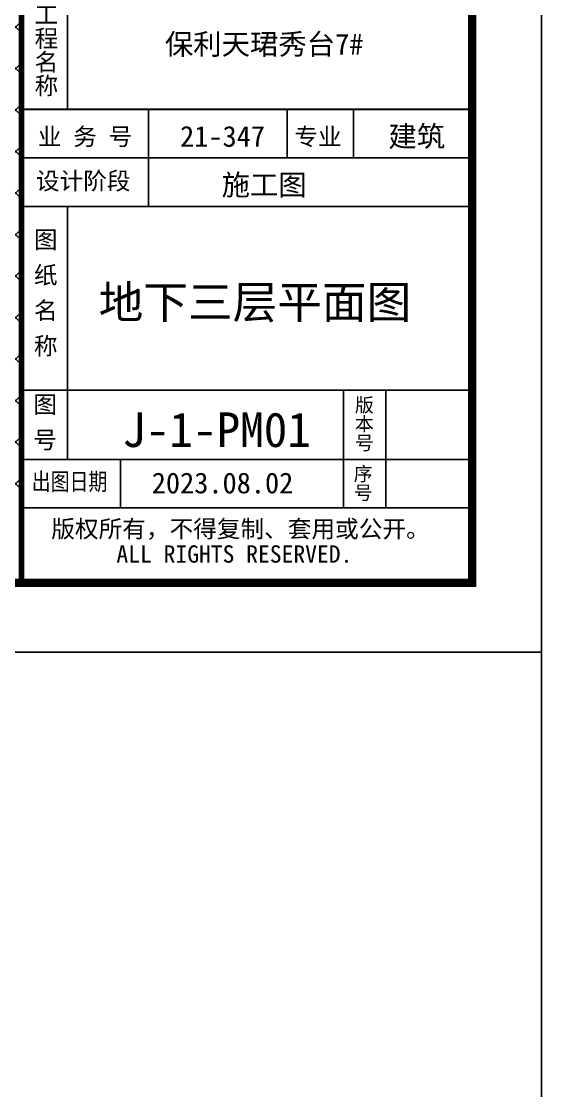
# Model space of a CAD drawing. Header units: millimetres. Extents: x 12325263 to 13848842, y -1463133 to 573208.
# Drawn here: x 12637592 to 12648842, y -1418096 to -1394961 of the extents above; entities that cross this region are included whole.
import ezdxf
from ezdxf.enums import TextEntityAlignment as Align

# ---------------------------------------------------------------- set-up
doc = ezdxf.new("R2010")
doc.units = ezdxf.units.MM
doc.header["$LTSCALE"] = 1000
for name, color, linetype in [('A-ANNO-TEXT', 7, 'Continuous'), ('A-WALL-PATT', 8, 'Continuous'), ('PUB_HATCH', 8, 'Continuous'), ('TITEXT', 7, 'Continuous'), ('TITLIN', 7, 'Continuous'), ('TITLIN1', 7, 'Continuous'), ('图框层', 3, 'Continuous')]:
    doc.layers.add(name, color=color, linetype=linetype)
doc.styles.add('ACHT', font='simhei.ttf')
doc.styles.add('TITLE', font='simhei.ttf')
doc.styles.add('TITXC', font='simhei.ttf')
doc.styles.add('TITXH', font='')
doc.styles.add('TITXV', font='', dxfattribs={"width": 0.7})
doc.styles.get('TITXH').set_extended_font_data('@SimSun')
doc.styles.get('TITXV').set_extended_font_data('SimSun')

# ---------------------------------------------------------------- blocks, each defined once
blk = doc.blocks.new('21GZ_LABEL2a')
at = {"layer": '图框层', "style": 'TITXV'}
for s, p in [('保利天珺秀台7#', (-30, 75.29)), ('建筑', (-8, 62)), ('21-347', (-36, 62)), ('施工图', (-30, 55)), ('2023.08.02', (-36, 12))]:
    blk.add_text(s, height=3, dxfattribs=at).set_placement(p, align=Align.BOTTOM_CENTER)
blk = doc.blocks.new('横向图框_A0')
at = {"layer": 'TITLIN'}
for p, q in [((1120.64, 110.29), (1120.64, 78.29)), ((1132.32, 78.29), (1132.32, 64.29)), ((1152.3, 78.29), (1152.3, 71.29)), ((1161.87, 78.29), (1161.87, 71.29)), ((1114, 71.29), (1179, 71.29)), ((1114, 64.29), (1179, 64.29)), ((1120.64, 64.29), (1120.64, 27.79)), ((1114, 37.79), (1179, 37.79)), ((1160.42, 37.79), (1160.42, 20.79)), ((1166.53, 37.79), (1166.53, 20.79)), ((1114, 27.79), (1179, 27.79)), ((1128.27, 27.79), (1128.27, 20.79)), ((1114, 20.79), (1179, 20.79))]:
    blk.add_line(p, q, dxfattribs=at)
for points, const_width in [([(1114, 234.12), (1114, 10)], 0.8), ([(1114, 78.29), (1179, 78.29)], 0.3)]:
    blk.add_lwpolyline(points, dxfattribs=dict(at, const_width=const_width))
at = {"layer": 'TITLIN1'}
blk.add_lwpolyline([(0, 0), (1189, 0), (1189, 841), (0, 841)], close=True, dxfattribs=at)
at = {"layer": 'TITLIN1', "const_width": 1.2}
blk.add_lwpolyline([(25, 10), (1179, 10), (1179, 831), (25, 831)], close=True, dxfattribs=at)
blk.add_lwpolyline([(25, 10), (1179, 10), (1179, 831), (25, 831)], close=True, dxfattribs=at)
at = {"style": 'TITXV', "width": 0.8}
for tag, p in [('暖通', (3.13, 781)), ('智能化', (9.38, 781)), ('给排水', (15.63, 705)), ('建筑', (3.13, 705)), ('结构', (9.38, 705)), ('电气', (21.88, 705))]:
    blk.add_attdef(tag, text='', height=2.5, rotation=90, dxfattribs=at).set_placement(p, align=Align.MIDDLE_CENTER)
for tag, height, style, p in [('总工程师', 3, 'ACHT', (1143.11, 210.3)), ('审定', 3, 'ACHT', (1143.11, 202.3)), ('审核', 3, 'ACHT', (1143.11, 194.3)), ('设计总负责人1', 3, 'ACHT', (1143.11, 186.3)), ('设计总负责人2', 3, 'ACHT', (1143.11, 178.3)), ('设计总负责人3', 3, 'ACHT', (1143.11, 170.3)), ('专业负责人1', 3, 'ACHT', (1143.11, 162.3)), ('专业负责人2', 3, 'ACHT', (1143.11, 154.3)), ('专业负责人3', 3, 'ACHT', (1143.11, 146.3)), ('校核1', 3, 'ACHT', (1143.11, 138.3)), ('校核2', 3, 'ACHT', (1143.11, 130.3)), ('设计1', 3, 'ACHT', (1143.11, 122.3)), ('设计2', 3, 'ACHT', (1143.11, 114.3)), ('工程编号', 3, 'TITXC', (1142.31, 74.79)), ('专业', 3, 'TITXC', (1170.43, 74.79)), ('设计阶段', 3, 'TITXC', (1155.54, 67.78)), ('图号', 5, 'TITXC', (1140.34, 32.75)), ('出图日期', 3, 'ACHT', (1144.35, 24.29))]:
    blk.add_attdef(tag, text='', height=height, dxfattribs=dict(style=style)).set_placement(p, align=Align.MIDDLE_CENTER)
at = {"style": 'TITXC', "flags": 1}
for tag, height, p in [('建设单位', 3, (1149.82, 102.29)), ('工程名称', 3, (1149.82, 86.29)), ('图纸名称', 5, (1149.82, 51.04))]:
    blk.add_attdef(tag, text='', height=height, dxfattribs=at).set_placement(p, align=Align.MIDDLE_CENTER)
at = {"style": 'ACHT', "width": 0.8}
for tag, p in [('版本号', (1172.76, 32.79)), ('序号', (1172.76, 24.29))]:
    blk.add_attdef(tag, text='', height=3, dxfattribs=at).set_placement(p, align=Align.MIDDLE_CENTER)
at = {"layer": 'TITEXT', "style": 'TITXH'}
for s, height, p in [('工程名称', 2.5, (1116.31, 93.68)), ('图 纸 名 称', 2.5, (1116.21, 61.25)), ('图 号', 2.5, (1116.13, 37.48)), ('版本号', 2, (1162.41, 37.04)), ('序号', 2, (1162.24, 27.12))]:
    blk.add_text(s, height=height, rotation=270, dxfattribs=at).set_placement(p)
at = {"layer": 'TITEXT'}
for s, style, p in [('业 务 号', 'TITXV', (1116.36, 73.11)), ('专业', 'TITXV', (1153.34, 73.1)), ('设计阶段', 'TITXV', (1116.1, 66.72)), ('版权所有，不得复制、套用或公开。', 'TITLE', (1118.31, 16.53)), ('ALL RIGHTS RESERVED.', 'TITLE', (1127.7, 12.9))]:
    blk.add_text(s, height=2.5, dxfattribs=dict(at, style=style)).set_placement(p)
at = {"layer": 'TITEXT', "style": 'TITXV', "width": 0.8}
blk.add_text('出图日期', height=2.5, dxfattribs=at).set_placement((1115.48, 23.34))
blk = doc.blocks.new('*U20')
blk.add_blockref('横向图框_A0', (0, 0))
blk = doc.blocks.new('A$C15443CC7')
at = {"xscale": 150, "yscale": 150, "zscale": 150}
blk.add_blockref('*U20', (0, 0), dxfattribs=at)
at = {"layer": '图框层', "xscale": 150, "yscale": 150, "zscale": 150}
blk.add_blockref('21GZ_LABEL2a', (176850, 1500), dxfattribs=at)

msp = doc.modelspace()

# ---------------------------------------------------------------- hatches: boundary and pattern name
at = {"layer": 'A-WALL-PATT'}
h = msp.add_hatch(dxfattribs=at)
h.set_pattern_fill('ANSI37', color=252, scale=400)
h.set_pattern_definition([(45, (0, 0), (-449.012806, 449.012806), []), (135, (0, 0), (-449.012806, -449.012806), [])])
h.paths.add_polyline_path([(12504241.6, -1283958), (12637591.6, -1283958), (12637591.6, -1405608), (12504241.6, -1405608)])
h.paths.add_polyline_path([(12536667.4, -1284257.5), (12508912.2, -1303721.7), (12510476.6, -1305952.6), (12510476.6, -1360683.5), (12523697, -1360697.5), (12523657.2, -1398386.8), (12613949.5, -1398386.7), (12628138.6, -1317575.9), (12611264, -1314613), (12574996.8, -1314613), (12574997.8, -1307236.8), (12568296.8, -1307236.8), (12568296.8, -1310085.9), (12554779.2, -1310084.1)], flags=16)

# ---------------------------------------------------------------- linework, layer by layer
at = {"layer": 'PUB_HATCH'}
msp.add_lwpolyline([(12468841.6, -1233133), (12648841.6, -1233133), (12648841.6, -1463133), (12468841.6, -1463133)], close=True, dxfattribs=at)

# ---------------------------------------------------------------- block references
msp.add_blockref('A$C15443CC7', (12470491.6, -1408608))

# ---------------------------------------------------------------- texts
at = {"style": 'TITXC'}
msp.add_attdef('地下三层平面图', text='', height=707.9, dxfattribs=at).set_placement((12642642.3, -1401035.8), align=Align.MIDDLE_CENTER)
at = {"layer": 'A-ANNO-TEXT', "style": 'TITXC'}
msp.add_text('J-1-PM01', height=750, dxfattribs=at).set_placement((12639771.4, -1404170.3))

doc.saveas('drawing.dxf')
